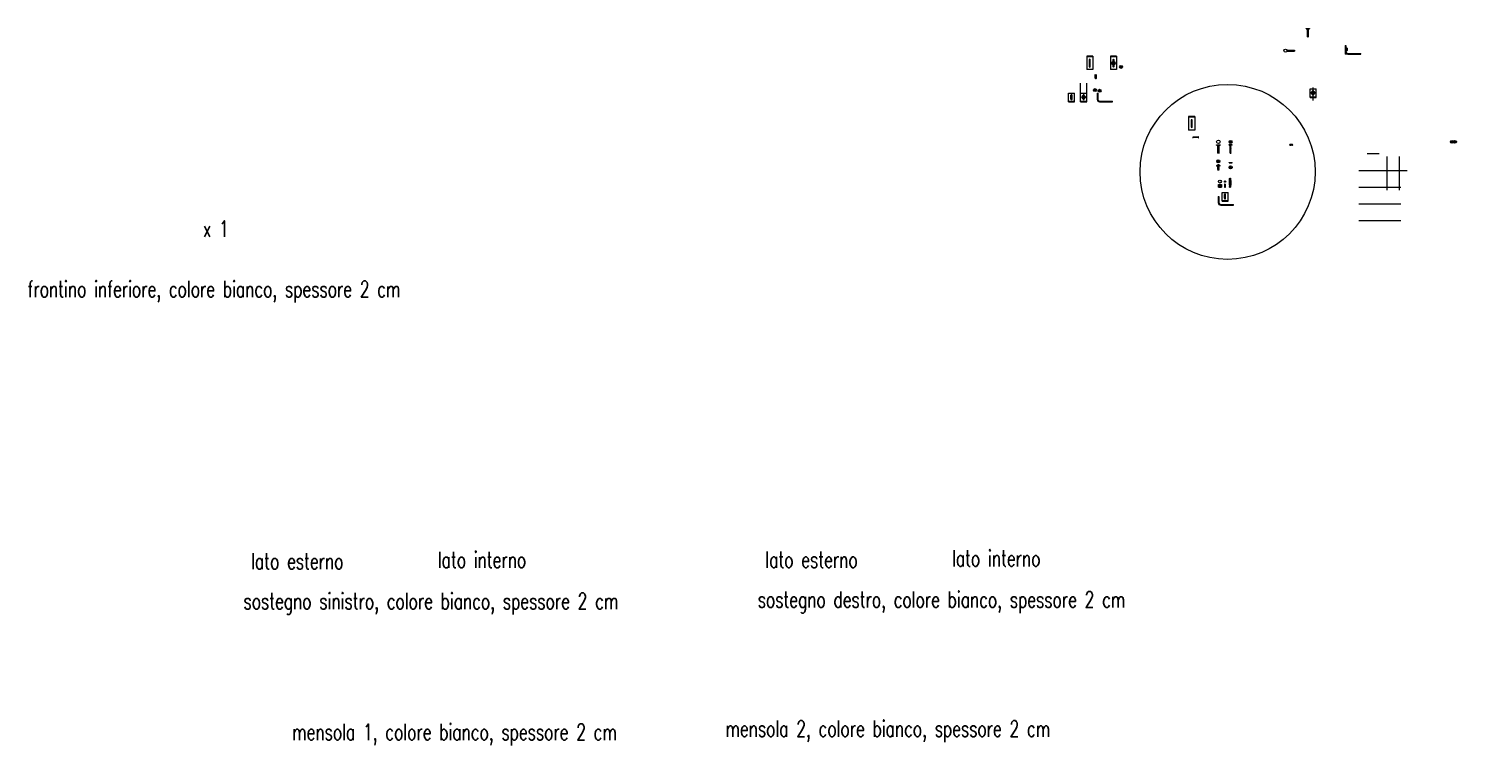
# Model space of a CAD drawing. Header units: millimetres. Extents: x -1154 to 1944, y 268 to 1518.
# Drawn here: x 1238 to 1944, y 309 to 664 of the extents above; entities that cross this region are included whole.
import ezdxf

# ---------------------------------------------------------------- set-up
doc = ezdxf.new("R2010")
doc.units = ezdxf.units.MM
doc.header["$LTSCALE"] = 100
doc.linetypes.add('CONTINUA', pattern=[0])
doc.layers.get('0').update_dxf_attribs({"plot": 0})
doc.layers.add('A-FURN', color=8, linetype='Continuous', lineweight=18)
doc.layers.add('PGF-ARREDO', color=7, linetype='Continuous')
doc.styles.add('dim', font='romans.shx', dxfattribs={"width": 0.7})

# ---------------------------------------------------------------- blocks, each defined once
blk = doc.blocks.new('v2')
at = {"color": 7}
for p, q in [((741.34, 115.24), (740.84, 115.4)), ((741.34, 115.08), (740.84, 115.24)), ((741.34, 114.93), (740.84, 115.08)), ((741.34, 114.77), (740.84, 114.93)), ((741.34, 114.61), (740.84, 114.77)), ((741.34, 114.45), (740.84, 114.61)), ((741.34, 114.3), (740.84, 114.46)), ((740.92, 111.96), (740.92, 114.16)), ((740.96, 114.16), (740.96, 111.96)), ((741.06, 111.96), (741.06, 114.16)), ((741.1, 114.16), (741.1, 111.96)), ((741.21, 111.96), (741.21, 114.16)), ((741.25, 114.16), (741.25, 111.96)), ((740.79, 111.96), (740.92, 111.96)), ((740.79, 111.94), (741.39, 111.94)), ((741.34, 111.34), (740.84, 111.34)), ((740.84, 111.34), (740.84, 111.04)), ((741.34, 111.04), (740.84, 111.04)), ((740.96, 111.96), (741.06, 111.96)), ((741.1, 111.96), (741.21, 111.96)), ((741.25, 111.96), (741.39, 111.96)), ((741.34, 111.04), (741.34, 111.34))]:
    blk.add_line(p, q, dxfattribs=at)
blk.add_arc((741.04, 114.98), 0.467, 65.20425, 114.79575, dxfattribs=at)
at = {"layer": 'PGF-ARREDO', "color": 7, "linetype": 'CONTINUA', "ltscale": 0.02}
for p, q in [((740.79, 111.94), (740.79, 114.26)), ((740.79, 114.26), (741.39, 114.26)), ((740.79, 114.16), (741.39, 114.16)), ((740.84, 114.26), (740.84, 115.4)), ((740.84, 111.96), (740.84, 114.16)), ((741.23, 115.4), (741.23, 115.28)), ((741.34, 114.26), (741.34, 115.24)), ((741.34, 111.96), (741.34, 114.16)), ((741.39, 111.94), (741.39, 114.26)), ((740.84, 111.34), (740.84, 111.04)), ((740.89, 111.94), (740.89, 111.34)), ((741.29, 111.94), (741.29, 111.34)), ((741.34, 111.34), (741.34, 111.04)), ((741.34, 111.04), (741.34, 111.34))]:
    blk.add_line(p, q, dxfattribs=at)

msp = doc.modelspace()

# ---------------------------------------------------------------- linework, layer by layer
at = {"layer": 'A-FURN', "transparency": 33554687}
for p, q in [((1869.74, 663.53), (1869.74, 663.65)), ((1869.74, 663.65), (1871.45, 663.65)), ((1869.74, 663.53), (1870.4, 663.54)), ((1870.79, 663.54), (1871.45, 663.54)), ((1871.45, 663.65), (1871.45, 663.54)), ((1870.4, 659.91), (1870.79, 659.91)), ((1889.52, 653.88), (1889.52, 653.35)), ((1889.52, 652.83), (1889.52, 653.35)), ((1774.13, 646.79), (1774.28, 646.94)), ((1774.13, 646.79), (1774.38, 646.54)), ((1774.13, 646.29), (1774.38, 646.54)), ((1774.28, 646.14), (1774.13, 646.29)), ((1774.28, 646.94), (1774.53, 646.69)), ((1774.28, 646.14), (1774.53, 646.39)), ((1774.53, 646.69), (1774.78, 646.94)), ((1774.53, 646.39), (1774.78, 646.14)), ((1774.68, 646.54), (1774.93, 646.79)), ((1774.68, 646.54), (1774.93, 646.29)), ((1774.78, 646.94), (1774.93, 646.79)), ((1774.93, 646.29), (1774.78, 646.14)), ((1777.89, 644.41), (1778.55, 645.07)), ((1777.89, 644.91), (1778.04, 645.06)), ((1777.89, 644.91), (1778.55, 644.26)), ((1778.05, 644.26), (1777.89, 644.41)), ((1778.04, 645.06), (1778.7, 644.41)), ((1778.05, 644.26), (1778.7, 644.91)), ((1778.55, 645.07), (1778.7, 644.91)), ((1778.7, 644.41), (1778.55, 644.26)), ((1759.37, 629.99), (1759.52, 630.14)), ((1759.37, 629.99), (1760.03, 629.34)), ((1759.52, 630.14), (1760.18, 629.49)), ((1760.18, 629.49), (1760.03, 629.34)), ((1767.26, 633.17), (1767.41, 633.32)), ((1767.26, 633.17), (1767.91, 632.52)), ((1767.41, 633.32), (1768.06, 632.67)), ((1768.06, 632.67), (1767.91, 632.52)), ((1872.75, 632.12), (1872.9, 632.27)), ((1872.75, 632.12), (1873.4, 631.46)), ((1872.9, 632.27), (1873.55, 631.61)), ((1873.55, 631.61), (1873.4, 631.46)), ((1941.38, 607.89), (1941.53, 608.04)), ((1941.38, 607.39), (1942.03, 608.04)), ((1941.38, 607.89), (1942.03, 607.24)), ((1941.53, 607.24), (1941.38, 607.39)), ((1941.53, 608.04), (1942.18, 607.39)), ((1941.53, 607.24), (1942.18, 607.89)), ((1942.03, 608.04), (1942.18, 607.89)), ((1942.18, 607.39), (1942.03, 607.24)), ((1942.87, 607.89), (1943.02, 608.04)), ((1942.87, 607.39), (1943.52, 608.04)), ((1942.87, 607.89), (1943.52, 607.24)), ((1943.02, 607.24), (1942.87, 607.39)), ((1943.02, 608.04), (1943.68, 607.39)), ((1943.02, 607.24), (1943.68, 607.89)), ((1943.52, 608.04), (1943.68, 607.89)), ((1943.68, 607.39), (1943.52, 607.24)), ((1861.82, 606), (1862.35, 606)), ((1862.87, 606), (1862.35, 606))]:
    msp.add_line(p, q, dxfattribs=at)
at = {"layer": 'A-FURN', "linetype": 'CONTINUA', "ltscale": 0.02}
for p, q in [((1870.4, 663.54), (1870.79, 663.54)), ((1764.27, 650.04), (1761.27, 650.04)), ((1761.27, 650.04), (1761.27, 643.34)), ((1764.27, 649.74), (1761.27, 649.74)), ((1764.27, 650.04), (1764.27, 643.34)), ((1776.03, 650.04), (1773.03, 650.04)), ((1773.03, 650.04), (1773.03, 643.34)), ((1776.03, 649.74), (1773.03, 649.74)), ((1776.03, 650.04), (1776.03, 643.34)), ((1862.65, 652.58), (1862.65, 653.03)), ((1862.75, 653.03), (1863.96, 653.03)), ((1862.75, 652.43), (1863.96, 652.43)), ((1863.96, 653.03), (1863.96, 652.43)), ((1889.07, 655.35), (1889.37, 655.35)), ((1889.07, 655.35), (1889.07, 652.25)), ((1889.07, 652.25), (1889.07, 651.05)), ((1890.27, 651.05), (1889.07, 651.05)), ((1889.37, 655.35), (1889.37, 652.35)), ((1889.37, 654.1), (1889.52, 654.1)), ((1889.37, 652.6), (1889.52, 652.6)), ((1889.52, 654.1), (1889.52, 652.6)), ((1889.94, 653.88), (1889.94, 652.83)), ((1890.27, 651.05), (1896.67, 651.05)), ((1890.37, 651.35), (1896.67, 651.35)), ((1896.67, 651.05), (1896.67, 651.35)), ((1764.27, 643.34), (1761.27, 643.34)), ((1762.47, 648.18), (1762.47, 644.9)), ((1763.07, 644.9), (1763.07, 648.18)), ((1776.03, 643.34), (1773.03, 643.34)), ((1774.93, 646.29), (1774.13, 646.79)), ((1774.93, 646.79), (1774.13, 646.29)), ((1774.23, 648.18), (1774.23, 647.36)), ((1774.23, 645.72), (1774.23, 644.9)), ((1774.78, 646.14), (1774.28, 646.94)), ((1774.78, 646.94), (1774.28, 646.14)), ((1774.83, 647.36), (1774.83, 648.18)), ((1774.83, 644.9), (1774.83, 645.72)), ((1778.7, 644.41), (1777.89, 644.91)), ((1778.7, 644.91), (1777.89, 644.41)), ((1778.55, 644.26), (1778.04, 645.06)), ((1778.55, 645.07), (1778.05, 644.26)), ((1758.27, 631.74), (1758.27, 636.64)), ((1761.27, 631.74), (1761.27, 636.64)), ((1765.49, 639.15), (1765.49, 641)), ((1766.09, 639.15), (1765.49, 641)), ((1766.09, 639.15), (1766.09, 641)), ((1752.28, 627.74), (1752.28, 631.74)), ((1752.28, 631.74), (1755.28, 631.74)), ((1753.48, 628.82), (1753.48, 630.67)), ((1754.08, 628.82), (1753.48, 630.67)), ((1754.08, 628.82), (1754.08, 630.67)), ((1755.28, 627.44), (1755.28, 631.74)), ((1758.27, 627.74), (1758.27, 631.74)), ((1758.27, 631.74), (1761.27, 631.74)), ((1759.47, 630.56), (1759.47, 630.67)), ((1759.47, 628.82), (1759.47, 628.93)), ((1760.07, 630.56), (1760.07, 630.67)), ((1760.07, 628.82), (1760.07, 628.93)), ((1761.27, 627.44), (1761.27, 631.74)), ((1766.45, 631.74), (1766.75, 631.74)), ((1766.45, 631.74), (1766.45, 628.64)), ((1766.75, 631.74), (1766.75, 628.74)), ((1871.64, 629.87), (1871.64, 633.87)), ((1871.64, 633.87), (1874.64, 633.87)), ((1871.64, 629.57), (1871.64, 629.87)), ((1871.64, 629.87), (1874.64, 629.87)), ((1871.64, 629.57), (1874.64, 629.57)), ((1872.84, 632.68), (1872.84, 632.79)), ((1872.84, 630.95), (1872.84, 631.05)), ((1873.14, 628.15), (1873.14, 634.49)), ((1873.44, 632.68), (1873.44, 632.79)), ((1873.44, 630.95), (1873.44, 631.05)), ((1874.64, 629.57), (1874.64, 633.87)), ((1752.28, 627.44), (1752.28, 627.74)), ((1752.28, 627.74), (1755.28, 627.74)), ((1752.28, 627.44), (1755.28, 627.44)), ((1758.27, 627.44), (1758.27, 627.74)), ((1758.27, 627.74), (1761.27, 627.74)), ((1758.27, 627.44), (1761.27, 627.44)), ((1767.65, 627.44), (1774.05, 627.44)), ((1767.75, 627.74), (1774.05, 627.74)), ((1774.05, 627.44), (1774.05, 627.74)), ((1814.66, 620.16), (1811.66, 620.16)), ((1811.66, 620.16), (1811.66, 613.46)), ((1814.66, 619.86), (1811.66, 619.86)), ((1812.86, 618.3), (1812.86, 615.01)), ((1813.46, 615.01), (1813.46, 618.3)), ((1814.66, 620.16), (1814.66, 613.46)), ((1814.66, 613.46), (1811.66, 613.46)), ((1816.07, 609.96), (1816.04, 609.96)), ((1816.04, 609.96), (1816.07, 609.76)), ((1816.1, 609.96), (1816.07, 609.96)), ((1816.07, 609.96), (1816.1, 609.76)), ((1816.13, 609.96), (1816.1, 609.96)), ((1816.1, 609.96), (1816.13, 609.76)), ((1816.16, 609.96), (1816.13, 609.96)), ((1816.13, 609.96), (1816.16, 609.76)), ((1816.19, 609.96), (1816.16, 609.96)), ((1816.16, 609.96), (1816.19, 609.76)), ((1816.22, 609.96), (1816.19, 609.96)), ((1816.19, 609.96), (1816.22, 609.76)), ((1816.25, 609.96), (1816.22, 609.96)), ((1816.22, 609.96), (1816.25, 609.76)), ((1816.28, 609.96), (1816.25, 609.96)), ((1816.25, 609.96), (1816.28, 609.76)), ((1816.31, 609.96), (1816.28, 609.96)), ((1816.28, 609.96), (1816.31, 609.76)), ((1816.34, 609.96), (1816.31, 609.96)), ((1816.31, 609.96), (1816.34, 609.76)), ((1816.34, 609.56), (1816.34, 609.76)), ((1942.18, 607.39), (1941.38, 607.89)), ((1942.18, 607.89), (1941.38, 607.39)), ((1942.03, 607.24), (1941.53, 608.04)), ((1942.03, 608.04), (1941.53, 607.24)), ((1943.68, 607.39), (1942.87, 607.89)), ((1943.68, 607.89), (1942.87, 607.39)), ((1943.52, 607.24), (1943.02, 608.04)), ((1943.52, 608.04), (1943.02, 607.24)), ((1861.82, 606.42), (1862.87, 606.42)), ((1899.83, 601.82), (1905.87, 601.82)), ((1909.68, 600.33), (1909.68, 592.06)), ((1915.72, 600.33), (1915.72, 592.06)), ((1895.75, 593.55), (1916.47, 593.55)), ((1912.37, 593.55), (1919.68, 593.55)), ((1909.68, 592.06), (1909.68, 583.79)), ((1915.72, 592.06), (1915.72, 583.79)), ((1895.75, 585.28), (1916.47, 585.28)), ((1895.75, 577.01), (1916.47, 577.01)), ((1895.75, 568.73), (1916.47, 568.73))]:
    msp.add_line(p, q, dxfattribs=at)
at = {"layer": 'A-FURN', "lineweight": 25, "transparency": 33554687}
for p, q in [((1870.79, 659.91), (1870.79, 663.54)), ((1889.74, 654.08), (1889.72, 654.08)), ((1889.72, 652.63), (1889.74, 652.63)), ((1861.62, 606.22), (1861.62, 606.2)), ((1863.07, 606.2), (1863.07, 606.22))]:
    msp.add_line(p, q, dxfattribs=at)
at = {"layer": 'A-FURN', "color": 7, "linetype": 'CONTINUA', "ltscale": 0.02}
for p, q in [((1860.43, 652.93), (1860.22, 652.93)), ((1860.43, 652.53), (1860.22, 652.53)), ((1860.43, 653.03), (1862.75, 653.03)), ((1860.43, 652.43), (1862.75, 652.43)), ((1860.45, 652.98), (1862.65, 652.98)), ((1860.45, 652.48), (1862.65, 652.48)), ((1862.75, 652.43), (1862.75, 653.03)), ((1862.75, 653.03), (1862.75, 652.43)), ((1862.75, 652.98), (1863.89, 652.98)), ((1862.75, 652.48), (1863.73, 652.48)), ((1863.89, 652.59), (1863.77, 652.59)), ((1831.86, 606.42), (1832.92, 606.42)), ((1832.19, 605.82), (1832.19, 606)), ((1832.19, 605.57), (1832.19, 605.75)), ((1832.19, 605.31), (1832.19, 605.49)), ((1832.19, 605.06), (1832.19, 605.24)), ((1832.19, 604.81), (1832.19, 604.99)), ((1832.19, 604.56), (1832.19, 604.74)), ((1832.19, 604.31), (1832.19, 604.49)), ((1832.19, 604.06), (1832.19, 604.24)), ((1832.57, 605.89), (1832.57, 606)), ((1832.57, 605.38), (1832.57, 605.55)), ((1826.71, 597.76), (1825.91, 598.26)), ((1826.71, 598.26), (1825.91, 597.76)), ((1826.56, 598.42), (1826.06, 597.61)), ((1826.56, 597.61), (1826.06, 598.41)), ((1831.64, 597.29), (1831.64, 597.44)), ((1831.64, 597.44), (1833.14, 597.44)), ((1831.64, 597.29), (1833.14, 597.29)), ((1833.14, 597.29), (1833.14, 597.44)), ((1831.84, 588.5), (1832.44, 588.5)), ((1826.3, 580.68), (1826.6, 580.68)), ((1826.3, 580.68), (1826.3, 577.58)), ((1826.6, 580.68), (1826.6, 577.68)), ((1828.15, 578.65), (1828.15, 582.65)), ((1828.15, 582.65), (1831.15, 582.65)), ((1828.15, 578.35), (1828.15, 578.65)), ((1828.15, 578.65), (1831.15, 578.65)), ((1829.35, 579.72), (1829.35, 581.57)), ((1829.95, 579.72), (1829.95, 581.57)), ((1831.15, 578.35), (1831.15, 582.65)), ((1827.5, 576.38), (1833.9, 576.38)), ((1827.6, 576.68), (1833.9, 576.68)), ((1828.15, 578.35), (1831.15, 578.35)), ((1833.9, 576.38), (1833.9, 576.68))]:
    msp.add_line(p, q, dxfattribs=at)
at = {"layer": 'A-FURN', "color": 7}
for p, q in [((1860.43, 653.03), (1860.43, 652.43)), ((1860.45, 653.03), (1860.45, 652.91)), ((1860.45, 652.91), (1862.65, 652.91)), ((1860.45, 652.87), (1860.45, 652.76)), ((1862.65, 652.87), (1860.45, 652.87)), ((1860.45, 652.76), (1862.65, 652.76)), ((1860.45, 652.72), (1860.45, 652.61)), ((1862.65, 652.72), (1860.45, 652.72)), ((1860.45, 652.61), (1862.65, 652.61)), ((1860.45, 652.58), (1860.45, 652.43)), ((1862.65, 652.58), (1860.45, 652.58)), ((1862.79, 652.48), (1862.95, 652.98)), ((1862.94, 652.48), (1863.1, 652.98)), ((1863.1, 652.48), (1863.26, 652.98)), ((1863.26, 652.48), (1863.42, 652.98)), ((1863.42, 652.48), (1863.57, 652.98)), ((1863.57, 652.48), (1863.73, 652.98)), ((1863.73, 652.48), (1863.89, 652.98))]:
    msp.add_line(p, q, dxfattribs=at)
at = {"layer": 'A-FURN'}
for p, q in [((1813.94, 609.96), (1813.64, 609.86)), ((1813.64, 609.86), (1813.94, 609.76)), ((1816.34, 609.96), (1813.94, 609.96)), ((1816.34, 609.76), (1813.94, 609.76)), ((1816.54, 610.16), (1816.34, 610.16)), ((1816.34, 610.16), (1816.34, 609.96)), ((1816.34, 609.56), (1816.54, 609.56)), ((1816.54, 609.56), (1816.54, 610.16))]:
    msp.add_line(p, q, dxfattribs=at)
at = {"layer": 'A-FURN', "color": 7, "transparency": 33554687}
for p, q in [((1832, 607.89), (1832.15, 608.04)), ((1832, 607.89), (1832.65, 607.23)), ((1832.15, 608.04), (1832.81, 607.39)), ((1832.81, 607.39), (1832.65, 607.23)), ((1825.49, 605.99), (1825.49, 606.11)), ((1825.49, 606.11), (1827.21, 606.11)), ((1825.49, 605.99), (1827.21, 606)), ((1826.16, 602.37), (1826.54, 602.37)), ((1827.21, 606.11), (1827.21, 606)), ((1831.86, 606), (1832.39, 606)), ((1832.1, 605.76), (1832.2, 605.82)), ((1832.1, 605.76), (1832.23, 605.74)), ((1832.1, 605.51), (1832.2, 605.57)), ((1832.1, 605.51), (1832.23, 605.49)), ((1832.1, 605.26), (1832.2, 605.32)), ((1832.1, 605.26), (1832.23, 605.24)), ((1832.1, 605.01), (1832.2, 605.07)), ((1832.1, 605.01), (1832.23, 604.99)), ((1832.1, 604.76), (1832.2, 604.82)), ((1832.1, 604.76), (1832.23, 604.74)), ((1832.1, 604.5), (1832.19, 604.57)), ((1832.1, 604.5), (1832.23, 604.49)), ((1832.1, 604.25), (1832.19, 604.32)), ((1832.1, 604.25), (1832.23, 604.24)), ((1832.1, 604), (1832.19, 604.06)), ((1832.1, 604), (1832.23, 603.98)), ((1832.1, 603.74), (1832.2, 603.8)), ((1832.1, 603.74), (1832.23, 603.72)), ((1832.1, 603.49), (1832.2, 603.55)), ((1832.1, 603.49), (1832.23, 603.47)), ((1832.1, 603.24), (1832.2, 603.3)), ((1832.1, 603.24), (1832.23, 603.22)), ((1832.1, 602.99), (1832.19, 603.05)), ((1832.1, 602.99), (1832.23, 602.97)), ((1832.1, 602.74), (1832.19, 602.8)), ((1832.1, 602.74), (1832.23, 602.72)), ((1832.1, 602.48), (1832.19, 602.54)), ((1832.1, 602.48), (1832.23, 602.46)), ((1832.13, 602.24), (1832.22, 602.3)), ((1832.13, 602.24), (1832.24, 602.23)), ((1832.19, 604.57), (1832.57, 604.63)), ((1832.19, 604.32), (1832.57, 604.38)), ((1832.19, 604.06), (1832.57, 604.13)), ((1832.19, 603.8), (1832.19, 603.97)), ((1832.19, 603.55), (1832.19, 603.73)), ((1832.19, 603.3), (1832.19, 603.48)), ((1832.19, 603.05), (1832.19, 603.23)), ((1832.19, 603.05), (1832.57, 603.12)), ((1832.19, 602.8), (1832.19, 602.98)), ((1832.19, 602.8), (1832.57, 602.87)), ((1832.19, 602.54), (1832.19, 602.72)), ((1832.19, 602.54), (1832.57, 602.61)), ((1832.19, 602.28), (1832.19, 602.47)), ((1832.2, 605.82), (1832.58, 605.89)), ((1832.2, 605.57), (1832.58, 605.64)), ((1832.2, 605.32), (1832.58, 605.39)), ((1832.2, 605.07), (1832.58, 605.14)), ((1832.2, 604.82), (1832.58, 604.88)), ((1832.2, 603.8), (1832.58, 603.87)), ((1832.2, 603.55), (1832.58, 603.62)), ((1832.2, 603.3), (1832.58, 603.37)), ((1832.22, 602.3), (1832.55, 602.36)), ((1832.23, 605.74), (1832.57, 605.8)), ((1832.23, 605.49), (1832.57, 605.55)), ((1832.23, 605.24), (1832.57, 605.3)), ((1832.23, 604.99), (1832.57, 605.05)), ((1832.23, 604.74), (1832.57, 604.8)), ((1832.23, 604.49), (1832.57, 604.55)), ((1832.23, 604.24), (1832.57, 604.3)), ((1832.23, 603.98), (1832.57, 604.04)), ((1832.23, 603.72), (1832.57, 603.78)), ((1832.23, 603.47), (1832.57, 603.53)), ((1832.23, 603.22), (1832.57, 603.28)), ((1832.23, 602.97), (1832.57, 603.03)), ((1832.23, 602.72), (1832.57, 602.78)), ((1832.23, 602.46), (1832.57, 602.52)), ((1832.24, 602.23), (1832.55, 602.28)), ((1832.24, 602.02), (1832.29, 602.05)), ((1832.24, 602.02), (1832.3, 602.01)), ((1832.29, 602.05), (1832.49, 602.08)), ((1832.3, 602.01), (1832.48, 602.04)), ((1832.92, 606), (1832.39, 606)), ((1832.55, 602.07), (1832.48, 602.04)), ((1832.55, 602.07), (1832.49, 602.08)), ((1832.65, 602.34), (1832.55, 602.36)), ((1832.65, 602.34), (1832.55, 602.28)), ((1832.57, 605.89), (1832.57, 605.89)), ((1832.69, 605.86), (1832.57, 605.8)), ((1832.57, 605.64), (1832.57, 605.8)), ((1832.69, 605.61), (1832.57, 605.55)), ((1832.57, 605.38), (1832.57, 605.39)), ((1832.69, 605.36), (1832.57, 605.3)), ((1832.57, 605.13), (1832.57, 605.3)), ((1832.69, 605.11), (1832.57, 605.05)), ((1832.57, 604.88), (1832.57, 605.05)), ((1832.69, 604.86), (1832.57, 604.8)), ((1832.57, 604.63), (1832.57, 604.8)), ((1832.69, 604.61), (1832.57, 604.63)), ((1832.69, 604.61), (1832.57, 604.55)), ((1832.57, 604.38), (1832.57, 604.55)), ((1832.69, 604.36), (1832.57, 604.38)), ((1832.69, 604.36), (1832.57, 604.3)), ((1832.57, 604.12), (1832.57, 604.3)), ((1832.69, 604.1), (1832.57, 604.13)), ((1832.69, 604.1), (1832.57, 604.04)), ((1832.57, 603.87), (1832.57, 604.05)), ((1832.57, 603.87), (1832.57, 603.87)), ((1832.69, 603.85), (1832.57, 603.78)), ((1832.57, 603.62), (1832.57, 603.78)), ((1832.69, 603.59), (1832.57, 603.53)), ((1832.57, 603.37), (1832.57, 603.53)), ((1832.69, 603.34), (1832.57, 603.28)), ((1832.57, 603.12), (1832.57, 603.28)), ((1832.69, 603.09), (1832.57, 603.12)), ((1832.69, 603.09), (1832.57, 603.03)), ((1832.57, 602.87), (1832.57, 603.03)), ((1832.69, 602.84), (1832.57, 602.87)), ((1832.69, 602.84), (1832.57, 602.78)), ((1832.57, 602.61), (1832.57, 602.78)), ((1832.69, 602.58), (1832.57, 602.61)), ((1832.69, 602.58), (1832.57, 602.52)), ((1832.57, 602.36), (1832.57, 602.52)), ((1832.69, 605.86), (1832.58, 605.89)), ((1832.69, 605.61), (1832.58, 605.64)), ((1832.69, 605.36), (1832.58, 605.39)), ((1832.69, 605.11), (1832.58, 605.14)), ((1832.69, 604.86), (1832.58, 604.88)), ((1832.69, 603.85), (1832.58, 603.87)), ((1832.69, 603.59), (1832.58, 603.62)), ((1832.69, 603.34), (1832.58, 603.37)), ((1825.62, 595.6), (1826.35, 595.6)), ((1825.91, 597.76), (1826.56, 598.42)), ((1825.91, 598.26), (1826.06, 598.41)), ((1825.91, 598.26), (1826.56, 597.61)), ((1826.06, 597.61), (1825.91, 597.76)), ((1825.99, 596.18), (1826.13, 596.11)), ((1826.06, 598.41), (1826.71, 597.76)), ((1826.06, 597.61), (1826.71, 598.26)), ((1826.06, 595.47), (1826.16, 595.53)), ((1826.06, 595.47), (1826.19, 595.45)), ((1826.06, 595.22), (1826.16, 595.28)), ((1826.06, 595.22), (1826.19, 595.2)), ((1826.06, 594.97), (1826.16, 595.03)), ((1826.06, 594.97), (1826.19, 594.95)), ((1826.06, 594.72), (1826.15, 594.78)), ((1826.06, 594.72), (1826.19, 594.7)), ((1826.06, 594.47), (1826.15, 594.53)), ((1826.06, 594.47), (1826.19, 594.45)), ((1826.06, 594.21), (1826.15, 594.27)), ((1826.06, 594.21), (1826.19, 594.19)), ((1826.09, 593.97), (1826.18, 594.03)), ((1826.09, 593.97), (1826.2, 593.96)), ((1826.35, 596.23), (1826.13, 596.11)), ((1826.15, 595.53), (1826.15, 595.6)), ((1826.15, 595.28), (1826.15, 595.46)), ((1826.15, 595.02), (1826.15, 595.2)), ((1826.15, 594.78), (1826.15, 594.95)), ((1826.15, 594.78), (1826.53, 594.85)), ((1826.15, 594.53), (1826.15, 594.7)), ((1826.15, 594.53), (1826.53, 594.59)), ((1826.15, 594.27), (1826.15, 594.45)), ((1826.15, 594.27), (1826.53, 594.34)), ((1826.15, 594.01), (1826.15, 594.19)), ((1826.16, 595.53), (1826.54, 595.6)), ((1826.16, 595.28), (1826.54, 595.35)), ((1826.16, 595.03), (1826.54, 595.1)), ((1826.18, 594.03), (1826.51, 594.09)), ((1826.19, 595.45), (1826.53, 595.51)), ((1826.19, 595.2), (1826.53, 595.26)), ((1826.19, 594.95), (1826.53, 595.01)), ((1826.19, 594.7), (1826.53, 594.76)), ((1826.19, 594.45), (1826.53, 594.51)), ((1826.19, 594.19), (1826.53, 594.25)), ((1826.2, 593.96), (1826.51, 594.01)), ((1826.2, 593.74), (1826.25, 593.78)), ((1826.2, 593.74), (1826.27, 593.73)), ((1826.22, 596.16), (1826.22, 596.23)), ((1826.25, 593.78), (1826.45, 593.81)), ((1826.27, 593.73), (1826.44, 593.77)), ((1826.35, 596.23), (1826.58, 596.11)), ((1827.08, 595.6), (1826.35, 595.6)), ((1826.51, 593.8), (1826.44, 593.77)), ((1826.51, 593.8), (1826.45, 593.81)), ((1826.49, 596.16), (1826.49, 596.23)), ((1826.61, 594.06), (1826.51, 594.09)), ((1826.61, 594.06), (1826.51, 594.01)), ((1826.53, 595.6), (1826.53, 595.6)), ((1826.65, 595.57), (1826.53, 595.51)), ((1826.53, 595.35), (1826.53, 595.51)), ((1826.65, 595.32), (1826.53, 595.26)), ((1826.53, 595.09), (1826.53, 595.26)), ((1826.65, 595.07), (1826.53, 595.01)), ((1826.53, 594.84), (1826.53, 595.01)), ((1826.65, 594.82), (1826.53, 594.85)), ((1826.65, 594.82), (1826.53, 594.76)), ((1826.53, 594.59), (1826.53, 594.76)), ((1826.65, 594.57), (1826.53, 594.59)), ((1826.65, 594.57), (1826.53, 594.51)), ((1826.53, 594.34), (1826.53, 594.51)), ((1826.65, 594.31), (1826.53, 594.34)), ((1826.65, 594.31), (1826.53, 594.25)), ((1826.53, 594.08), (1826.53, 594.25)), ((1826.65, 595.57), (1826.54, 595.6)), ((1826.65, 595.32), (1826.54, 595.35)), ((1826.65, 595.07), (1826.54, 595.1)), ((1826.56, 598.42), (1826.71, 598.26)), ((1826.71, 597.76), (1826.56, 597.61)), ((1826.72, 596.18), (1826.58, 596.11))]:
    msp.add_line(p, q, dxfattribs=at)
at = {"layer": 'A-FURN', "color": 7, "lineweight": 25, "transparency": 33554687}
for p, q in [((1826.54, 602.37), (1826.54, 606)), ((1831.66, 606.22), (1831.66, 606.2)), ((1832.19, 602.24), (1832.28, 602.05)), ((1832.3, 602.01), (1832.39, 601.82)), ((1832.39, 601.82), (1832.47, 602.04)), ((1832.49, 602.08), (1832.57, 602.29)), ((1833.12, 606.2), (1833.12, 606.22)), ((1825.62, 595.84), (1825.62, 595.6)), ((1826.15, 593.96), (1826.24, 593.77)), ((1826.26, 593.73), (1826.35, 593.55)), ((1826.35, 593.55), (1826.43, 593.76)), ((1826.45, 593.81), (1826.53, 594.02)), ((1827.08, 595.6), (1827.08, 595.84))]:
    msp.add_line(p, q, dxfattribs=at)
at = {"layer": 'A-FURN', "color": 7, "linetype": 'CONTINUA', "ltscale": 0.1}
for p, q in [((1826.35, 585.28), (1826.35, 586.58)), ((1826.35, 586.58), (1827.85, 586.58)), ((1827.06, 585.93), (1826.35, 585.93)), ((1826.4, 585.38), (1826.4, 585.9)), ((1827.01, 585.9), (1826.4, 585.9)), ((1826.75, 586.18), (1826.75, 586.18)), ((1826.95, 586.38), (1827.85, 586.38)), ((1826.95, 585.98), (1827.85, 585.98)), ((1827.03, 585.88), (1827.03, 585.38)), ((1827.08, 585.91), (1827.08, 585.38)), ((1827.13, 585.91), (1827.13, 585.38)), ((1827.15, 585.93), (1827.85, 585.93)), ((1827.18, 585.88), (1827.18, 585.38)), ((1827.2, 585.9), (1827.8, 585.9)), ((1827.8, 585.9), (1827.8, 585.38)), ((1827.85, 586.58), (1827.85, 585.28)), ((1829.33, 586.08), (1829.33, 585.98)), ((1829.33, 586.08), (1830.03, 586.08)), ((1829.33, 585.98), (1830.03, 585.98)), ((1829.43, 586.73), (1829.43, 586.08)), ((1829.43, 585.98), (1829.43, 585.33)), ((1829.48, 586.78), (1829.88, 586.78)), ((1829.93, 586.08), (1829.93, 586.73)), ((1829.93, 585.33), (1829.93, 585.98)), ((1830.03, 585.98), (1830.03, 586.08)), ((1826.35, 585.38), (1827.08, 585.38)), ((1826.35, 585.28), (1827.85, 585.28)), ((1827.13, 585.38), (1827.85, 585.38)), ((1829.48, 585.28), (1829.88, 585.28))]:
    msp.add_line(p, q, dxfattribs=at)
at = {"layer": 'A-FURN', "lineweight": 25, "transparency": 33554687}
for points in [[(1870.6, 659.37), (1870.4, 659.91), (1870.4, 663.54)], [(1870.6, 659.37), (1870.79, 659.91)]]:
    msp.add_lwpolyline(points, dxfattribs=at)
at = {"layer": 'A-FURN', "color": 7, "lineweight": 25, "transparency": 33554687}
for points in [[(1826.35, 601.82), (1826.16, 602.37), (1826.16, 606)], [(1826.35, 601.82), (1826.54, 602.37)]]:
    msp.add_lwpolyline(points, dxfattribs=at)
at = {"layer": 'A-FURN', "linetype": 'CONTINUA', "ltscale": 0.02}
for centre, radius in [((1859.5, 652.73), 0.75), ((1774.53, 646.54), 0.869), ((1759.77, 629.74), 0.869), ((1765.33, 633.2), 0.75), ((1765.33, 633.2), 0.267), ((1873.14, 631.87), 0.869)]:
    msp.add_circle(centre, radius, dxfattribs=at)
at = {"layer": 'A-FURN', "transparency": 33554687}
for centre in [(1774.53, 646.54), (1778.29, 644.67), (1759.77, 629.74), (1767.65, 632.92), (1873.14, 631.87), (1941.77, 607.64), (1943.27, 607.64)]:
    msp.add_circle(centre, 0.728, dxfattribs=at)
at = {"layer": 'A-FURN', "color": 7, "linetype": 'CONTINUA', "ltscale": 0.1}
msp.add_circle((1830.91, 592.77), 43.26, dxfattribs=at)
at = {"layer": 'A-FURN', "color": 7, "transparency": 33554687}
for centre, radius in [((1826.35, 607.65), 0.858), ((1832.4, 607.64), 0.728), ((1826.31, 598.01), 0.728)]:
    msp.add_circle(centre, radius, dxfattribs=at)
at = {"layer": 'A-FURN', "color": 7, "linetype": 'CONTINUA', "ltscale": 0.02}
for centre, radius in [((1832.39, 595.04), 0.75), ((1832.39, 595.04), 0.267), ((1827.1, 588.01), 0.75), ((1829.68, 588.01), 0.35), ((1829.68, 588.01), 0.25)]:
    msp.add_circle(centre, radius, dxfattribs=at)
at = {"layer": 'A-FURN', "color": 7}
msp.add_arc((1863.47, 652.78), 0.467, 335.20425, 24.79575, dxfattribs=at)
at = {"layer": 'A-FURN', "linetype": 'CONTINUA', "ltscale": 0.02}
for centre, radius, start, end in [((1890.27, 652.25), 1.2, 180, 270), ((1890.37, 652.35), 1, 180, 270), ((1889.74, 653.88), 0.2, 0, 90), ((1889.74, 652.83), 0.2, 270, 0), ((1762.77, 648.15), 0.302, 6.11348, 173.88652), ((1762.77, 644.93), 0.302, 186.11348, 353.88652), ((1774.53, 648.15), 0.302, 6.11348, 173.88652), ((1774.53, 644.93), 0.302, 186.11348, 353.88652), ((1765.79, 639.18), 0.302, 186.11348, 353.88652), ((1753.78, 630.64), 0.302, 6.11348, 173.88652), ((1753.78, 628.85), 0.302, 186.11348, 353.88652), ((1759.77, 630.64), 0.302, 6.11348, 173.88652), ((1759.77, 628.85), 0.302, 186.11348, 353.88652), ((1767.65, 628.64), 1.2, 180, 270), ((1767.75, 628.74), 1, 180, 270), ((1873.14, 632.76), 0.302, 6.11348, 173.88652), ((1873.14, 630.98), 0.302, 186.11348, 353.88652), ((1813.16, 618.26), 0.302, 6.11348, 173.88652), ((1813.16, 615.05), 0.302, 186.11348, 353.88652), ((1861.82, 606.22), 0.2, 90, 180), ((1862.87, 606.22), 0.2, 0, 90)]:
    msp.add_arc(centre, radius, start, end, dxfattribs=at)
at = {"layer": 'A-FURN', "lineweight": 25, "transparency": 33554687}
for centre, start, end in [((1889.72, 653.88), 90, 180), ((1889.72, 652.83), 180, 270), ((1861.82, 606.2), 180, 270), ((1862.87, 606.2), 270, 0)]:
    msp.add_arc(centre, 0.2, start, end, dxfattribs=at)
at = {"layer": 'A-FURN', "color": 7, "linetype": 'CONTINUA', "ltscale": 0.02}
for centre, radius, start, end in [((1831.86, 606.22), 0.2, 90, 180), ((1832.92, 606.22), 0.2, 0, 90), ((1829.65, 581.54), 0.302, 6.11348, 173.88652), ((1829.65, 579.75), 0.302, 186.11348, 353.88652), ((1827.5, 577.58), 1.2, 180, 270), ((1827.6, 577.68), 1, 180, 270)]:
    msp.add_arc(centre, radius, start, end, dxfattribs=at)
at = {"layer": 'A-FURN', "color": 7, "lineweight": 25, "transparency": 33554687}
for centre, radius, start, end in [((1831.86, 606.2), 0.2, 180, 270), ((1832.92, 606.2), 0.2, 270, 0), ((1825.88, 595.84), 0.26, 134.99458, 180.01469), ((1826.12, 595.6), 0.593, 108.47575, 134.96793), ((1826.35, 594.9), 1.33, 71.57978, 108.42022), ((1826.58, 595.6), 0.594, 45.06112, 71.49521), ((1826.82, 595.84), 0.26, 359.97457, 45.01616)]:
    msp.add_arc(centre, radius, start, end, dxfattribs=at)
at = {"layer": 'A-FURN', "color": 7, "linetype": 'CONTINUA', "ltscale": 0.1}
for centre, radius, start, end in [((1826.95, 586.18), 0.2, 90, 180), ((1826.95, 586.18), 0.2, 180, 270), ((1827.01, 585.88), 0.02, 0, 90), ((1827.06, 585.91), 0.02, 0, 90), ((1827.15, 585.91), 0.02, 90, 180), ((1827.2, 585.88), 0.02, 90, 180), ((1829.48, 586.73), 0.05, 90, 180), ((1829.88, 586.73), 0.05, 0, 90), ((1829.48, 585.33), 0.05, 180, 270), ((1829.88, 585.33), 0.05, 270, 0)]:
    msp.add_arc(centre, radius, start, end, dxfattribs=at)

# ---------------------------------------------------------------- block references
at = {"layer": 'A-FURN', "color": 7, "linetype": 'CONTINUA', "xscale": -1}
msp.add_blockref('v2', (2573.23, 474.24), dxfattribs=at)

# ---------------------------------------------------------------- texts
at = {"layer": 'A-FURN', "color": 2, "style": 'dim', "width": 0.7}
for s, p in [('x 1', (1324.58, 560.64)), ('frontino inferiore, colore bianco, spessore 2 cm', (1237.9, 530.87)), ('lato esterno', (1348.36, 396.35)), ('lato interno', (1440.62, 396.99)), ('lato esterno', (1602.49, 397.1)), ('lato interno', (1694.75, 397.74)), ('sostegno sinistro, colore bianco, spessore 2 cm', (1344.6, 376.61)), ('sostegno destro, colore bianco, spessore 2 cm', (1598.73, 377.36)), ('mensola 1, colore bianco, spessore 2 cm', (1368.62, 311.89)), ('mensola 2, colore bianco, spessore 2 cm', (1582.74, 313.53))]:
    msp.add_text(s, height=8, dxfattribs=at).set_placement(p)

doc.saveas('drawing.dxf')
